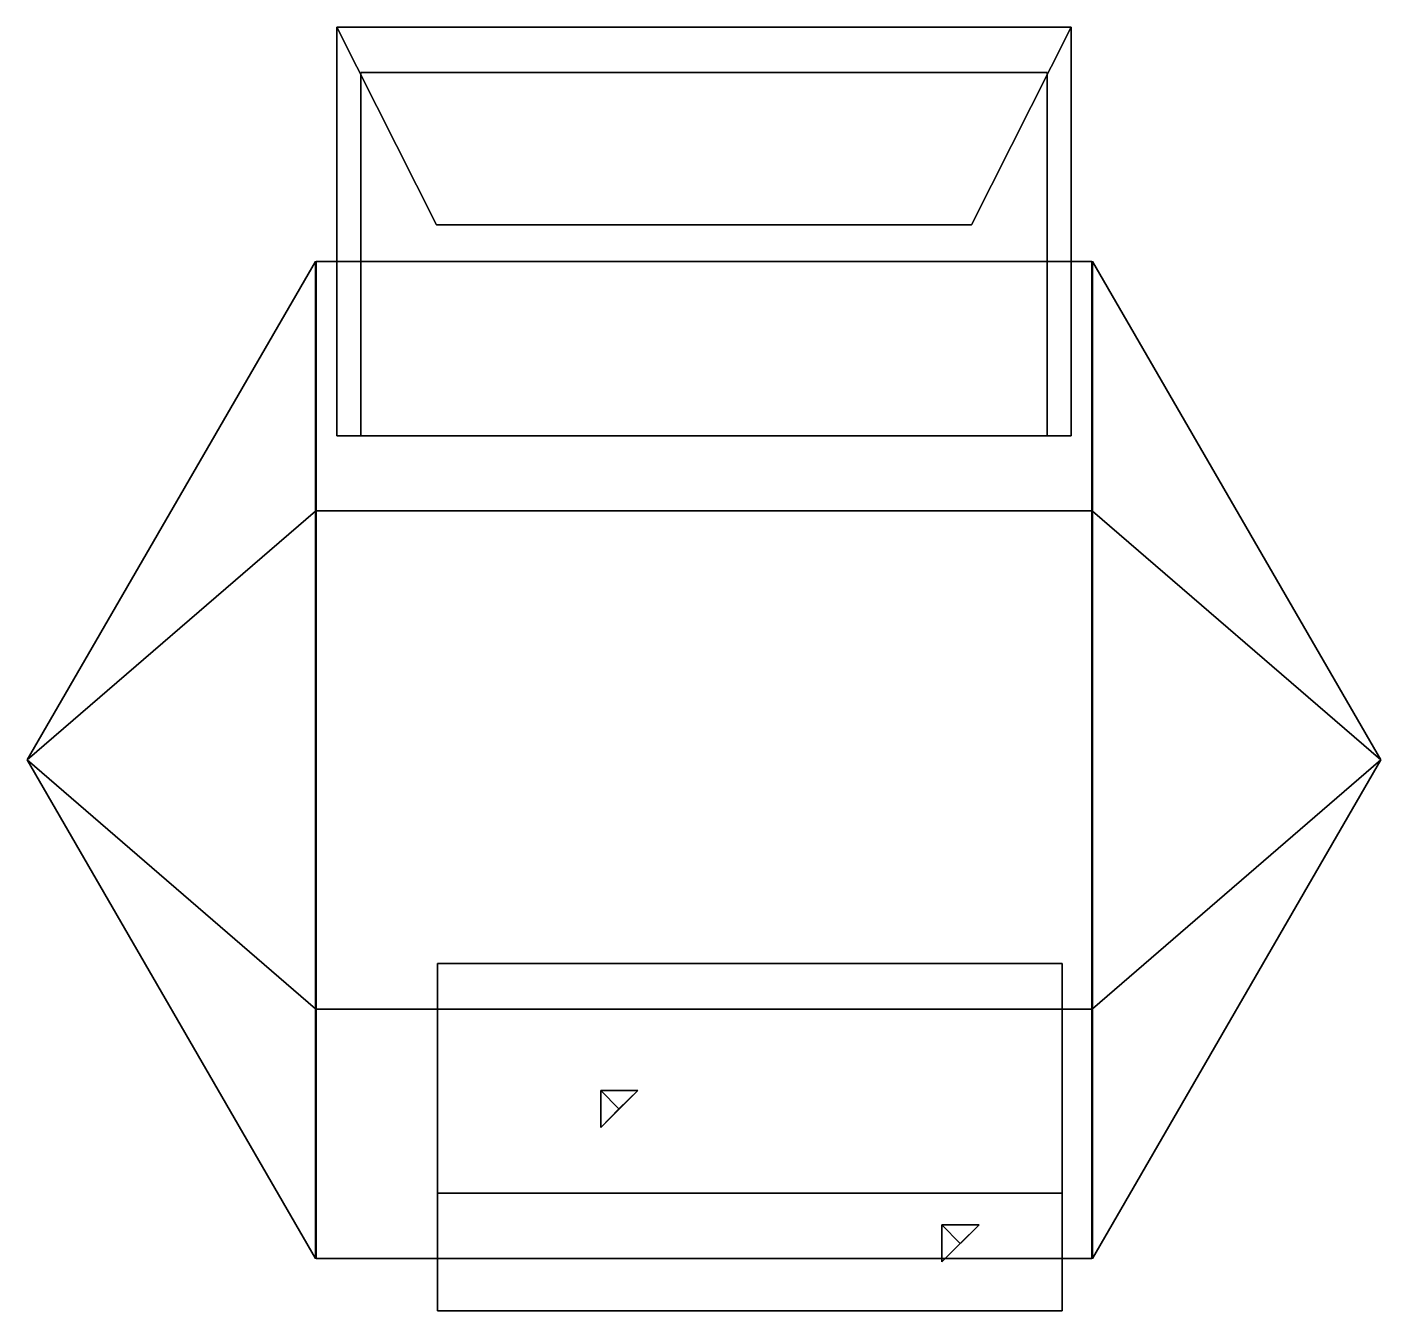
# Model space of a CAD drawing. Extents: x -2.47 to 2.47, y -2.01 to 2.68.
import ezdxf

# ---------------------------------------------------------------- set-up
doc = ezdxf.new("R2010")
doc.units = 0
for name, color, linetype in [('Cube', 15, 'CONTINUOUS'), ('Cube2', 15, 'CONTINUOUS'), ('Cylinder1', 15, 'CONTINUOUS'), ('Cylinder2', 15, 'CONTINUOUS'), ('Cylinder3', 15, 'CONTINUOUS'), ('Cylinder4', 15, 'CONTINUOUS'), ('NoName2', 15, 'CONTINUOUS'), ('NoName3', 15, 'CONTINUOUS')]:
    doc.layers.add(name, color=color, linetype=linetype)

msp = doc.modelspace()

# ---------------------------------------------------------------- linework, layer by layer
at = {"layer": 'Cube', "color": 0}
for points in [[(1.252903, 2.510837, -0.964603), (-1.252908, 2.510837, -0.964603), (-1.252908, 1.184202, -0.964604), (1.252903, 1.184202, -0.964604)], [(-1.252908, 2.510837, -0.137334), (1.252903, 2.510837, -0.137334), (1.252903, 1.184202, -0.137334), (-1.252908, 1.184202, -0.137334)], [(-1.252908, 2.510837, -0.964603), (-1.252908, 2.510837, -0.137334), (-1.252908, 1.184202, -0.137334), (-1.252908, 1.184202, -0.964604)], [(1.252903, 2.510837, -0.137334), (1.252903, 2.510837, -0.964603), (1.252903, 1.184202, -0.964604), (1.252903, 1.184202, -0.137334)], [(1.252903, 1.184202, -0.137334), (1.252903, 1.184202, -0.964604), (-1.252908, 1.184202, -0.964604), (-1.252908, 1.184202, -0.137334)]]:
    msp.add_3dface(points, dxfattribs=at)
at = {"layer": 'Cube', "color": 1}
msp.add_3dface([(-1.252908, 2.510837, -0.137334), (-1.252908, 2.510837, -0.964603), (1.252903, 2.510837, -0.964603), (1.252903, 2.510837, -0.137334)], dxfattribs=at)
at = {"layer": 'Cube2', "color": 0}
for points in [[(-1.340174, 2.676303, -1.047327), (-1.340174, 1.183848, -1.047329), (1.340176, 1.183846, -1.047331), (1.340176, 2.676301, -1.047329)], [(1.340176, 2.676301, -0.054613), (1.340176, 1.183846, -0.054615), (-1.340174, 1.183848, -0.054614), (-1.340174, 2.676303, -0.054612)], [(-1.340174, 2.676303, -0.054612), (-1.340174, 1.183848, -0.054614), (-1.340174, 1.183848, -1.047329), (-1.340174, 2.676303, -1.047327)], [(0.976484, 1.953841, -0.683637), (-0.9764, 1.954517, -0.683621), (-1.340174, 2.676303, -1.047327), (1.340176, 2.676301, -1.047329)], [(-0.976488, 1.954787, -0.409151), (0.976406, 1.954121, -0.409152), (1.340176, 2.676301, -0.054613), (-1.340174, 2.676303, -0.054612)], [(-0.9764, 1.954517, -0.683621), (-0.976488, 1.954787, -0.409151), (-1.340174, 2.676303, -0.054612), (-1.340174, 2.676303, -1.047327)], [(0.976406, 1.954121, -0.409152), (0.976484, 1.953841, -0.683637), (1.340176, 2.676301, -1.047329), (1.340176, 2.676301, -0.054613)], [(1.340176, 2.676301, -1.047329), (1.340176, 1.183846, -1.047331), (1.340176, 1.183846, -0.054615), (1.340176, 2.676301, -0.054613)], [(0.976406, 1.954121, -0.409152), (-0.976488, 1.954787, -0.409151), (-0.9764, 1.954517, -0.683621), (0.976484, 1.953841, -0.683637)], [(-1.340174, 1.183848, -1.047329), (-1.340174, 1.183848, -0.054614), (1.340176, 1.183846, -0.054615), (1.340176, 1.183846, -1.047331)]]:
    msp.add_3dface(points, dxfattribs=at)
at = {"layer": 'Cylinder1', "color": 0}
for points in [[(-0.973027, -0.74237, 1.380872), (1.307675, -0.74237, 1.380872), (1.307675, -2.01132, 1.380869), (-0.973027, -2.01132, 1.380869)], [(-0.973027, -1.580894, 0.009479), (1.307675, -1.580894, 0.009479), (1.307675, -0.74237, 1.380872), (-0.973027, -0.74237, 1.380872)], [(-0.973027, -0.74237, 1.380872), (-0.973027, -2.01132, 1.380869), (-0.973027, -1.580894, 0.009479)], [(1.307675, -1.580894, 0.009479), (1.307675, -2.01132, 1.380869), (1.307675, -0.74237, 1.380872)], [(-0.973027, -2.01132, 1.380869), (1.307675, -2.01132, 1.380869), (1.307675, -1.580894, 0.009479), (-0.973027, -1.580894, 0.009479)]]:
    msp.add_3dface(points, dxfattribs=at)
at = {"layer": 'Cylinder2', "color": 0}
for points in [[(1.418176, 0.908669, -1.575715), (2.470942, 0.000449, 0.000993), (1.418176, 1.820204, 0.000993)], [(1.418176, 1.820204, 0.000993), (2.470942, 0.000449, 0.000993), (1.418176, 0.908669, 1.576296)], [(1.418176, 1.820204, 0.000993), (1.418176, -0.907772, -1.575715), (1.418176, 0.908669, -1.575715)], [(1.418176, -1.819396, 0.000993), (1.418176, -0.907772, -1.575715), (1.418176, 1.820204, 0.000993)], [(1.418176, -0.907772, 1.576296), (1.418176, -1.819396, 0.000993), (1.418176, 1.820204, 0.000993)], [(1.418176, 0.908669, 1.576296), (1.418176, -0.907772, 1.576296), (1.418176, 1.820204, 0.000993)], [(1.418176, -0.907772, -1.575715), (2.470942, 0.000449, 0.000993), (1.418176, 0.908669, -1.575715)], [(1.418176, 0.908669, 1.576296), (2.470942, 0.000449, 0.000993), (1.418176, -0.907772, 1.576296)], [(1.418176, -1.819396, 0.000993), (2.470942, 0.000449, 0.000993), (1.418176, -0.907772, -1.575715)], [(1.418176, -0.907772, 1.576296), (2.470942, 0.000449, 0.000993), (1.418176, -1.819396, 0.000993)]]:
    msp.add_3dface(points, dxfattribs=at)
at = {"layer": 'Cylinder3', "color": 0}
for points in [[(-1.418176, 0.90867, -1.570938), (-1.416075, 0.910482, -1.574075), (-1.416075, 1.820515, 0.000995), (-1.418176, 1.81689, 0.000995)], [(-1.418176, 1.81689, 0.000995), (-1.416075, 1.820515, 0.000995), (-1.416075, 0.910482, 1.576065), (-1.418176, 0.90867, 1.572928)], [(-1.418176, 1.81689, 0.000995), (-1.418176, -0.907772, -1.570938), (-1.418176, 0.90867, -1.570938)], [(-1.418176, -1.815992, 0.000995), (-1.418176, -0.907772, -1.570938), (-1.418176, 1.81689, 0.000995)], [(-1.418176, -0.907772, 1.572928), (-1.418176, -1.815992, 0.000995), (-1.418176, 1.81689, 0.000995)], [(-1.418176, 0.90867, 1.572928), (-1.418176, -0.907772, 1.572928), (-1.418176, 1.81689, 0.000995)], [(-1.416075, 1.820515, 0.000995), (-1.416075, 0.910482, -1.574075), (1.416075, 0.910482, -1.574077), (1.416075, 1.820515, 0.000993)], [(-1.416075, 0.910482, 1.576065), (-1.416075, 1.820515, 0.000995), (1.416075, 1.820515, 0.000993), (1.416075, 0.910482, 1.576064)], [(1.418176, 0.90867, 1.572927), (1.416075, 0.910482, 1.576064), (1.416075, 1.820515, 0.000993), (1.418176, 1.81689, 0.000993)], [(1.418176, 1.81689, 0.000993), (1.416075, 1.820515, 0.000993), (1.416075, 0.910482, -1.574077), (1.418176, 0.90867, -1.57094)], [(1.418176, 1.81689, 0.000993), (1.418176, 0.90867, -1.57094), (1.418176, -0.907772, -1.57094)], [(1.418176, -1.815992, 0.000993), (1.418176, 1.81689, 0.000993), (1.418176, -0.907772, -1.57094)], [(1.418176, 0.90867, 1.572927), (1.418176, 1.81689, 0.000993), (1.418176, -1.815992, 0.000993)], [(-1.418176, -0.907772, -1.570938), (-1.416075, -0.909584, -1.574075), (-1.416075, 0.910482, -1.574075), (-1.418176, 0.90867, -1.570938)], [(-1.418176, 0.90867, 1.572928), (-1.416075, 0.910482, 1.576065), (-1.416075, -0.909584, 1.576065), (-1.418176, -0.907772, 1.572928)], [(-1.416075, 0.910482, -1.574075), (-1.416075, -0.909584, -1.574075), (1.416075, -0.909584, -1.574077), (1.416075, 0.910482, -1.574077)], [(-1.416075, -0.909584, 1.576065), (-1.416075, 0.910482, 1.576065), (1.416075, 0.910482, 1.576064), (1.416075, -0.909584, 1.576064)], [(1.418176, -0.907772, 1.572927), (1.416075, -0.909584, 1.576064), (1.416075, 0.910482, 1.576064), (1.418176, 0.90867, 1.572927)], [(1.418176, 0.90867, -1.57094), (1.416075, 0.910482, -1.574077), (1.416075, -0.909584, -1.574077), (1.418176, -0.907772, -1.57094)], [(1.418176, -0.907772, 1.572927), (1.418176, 0.90867, 1.572927), (1.418176, -1.815992, 0.000993)], [(-1.418176, -1.815992, 0.000995), (-1.416075, -1.819617, 0.000995), (-1.416075, -0.909584, -1.574075), (-1.418176, -0.907772, -1.570938)], [(-1.418176, -0.907772, 1.572928), (-1.416075, -0.909584, 1.576065), (-1.416075, -1.819617, 0.000995), (-1.418176, -1.815992, 0.000995)], [(-1.416075, -0.909584, -1.574075), (-1.416075, -1.819617, 0.000995), (1.416075, -1.819617, 0.000993), (1.416075, -0.909584, -1.574077)], [(-1.416075, -1.819617, 0.000995), (-1.416075, -0.909584, 1.576065), (1.416075, -0.909584, 1.576064), (1.416075, -1.819617, 0.000993)], [(1.418176, -1.815992, 0.000993), (1.416075, -1.819617, 0.000993), (1.416075, -0.909584, 1.576064), (1.418176, -0.907772, 1.572927)], [(1.418176, -0.907772, -1.57094), (1.416075, -0.909584, -1.574077), (1.416075, -1.819617, 0.000993), (1.418176, -1.815992, 0.000993)]]:
    msp.add_3dface(points, dxfattribs=at)
at = {"layer": 'Cylinder4', "color": 0}
for points in [[(-1.418176, 0.908669, 1.576296), (-2.470941, 0.000449, 0.000995), (-1.418176, 1.820204, 0.000995)], [(-1.418176, 1.820204, 0.000995), (-2.470941, 0.000449, 0.000995), (-1.418176, 0.908669, -1.575715)], [(-1.418176, 1.820204, 0.000995), (-1.418176, 0.908669, -1.575715), (-1.418176, -0.907772, -1.575715)], [(-1.418176, -1.819396, 0.000995), (-1.418176, 1.820204, 0.000995), (-1.418176, -0.907772, -1.575715)], [(-1.418176, 0.908669, 1.576296), (-1.418176, 1.820204, 0.000995), (-1.418176, -1.819396, 0.000995)], [(-1.418176, -0.907772, 1.576296), (-2.470941, 0.000449, 0.000995), (-1.418176, 0.908669, 1.576296)], [(-1.418176, 0.908669, -1.575715), (-2.470941, 0.000449, 0.000995), (-1.418176, -0.907772, -1.575715)], [(-1.418176, -0.907772, 1.576296), (-1.418176, 0.908669, 1.576296), (-1.418176, -1.819396, 0.000995)], [(-1.418176, -1.819396, 0.000995), (-2.470941, 0.000449, 0.000995), (-1.418176, -0.907772, 1.576296)], [(-1.418176, -0.907772, -1.575715), (-2.470941, 0.000449, 0.000995), (-1.418176, -1.819396, 0.000995)]]:
    msp.add_3dface(points, dxfattribs=at)
at = {"layer": 'NoName2', "color": 0}
for points in [[(0.868174, -1.832105, 1.223008), (0.868197, -1.697551, 1.223018), (1.003886, -1.696788, 1.223012)], [(0.934559, -1.76462, 3.678959), (0.868174, -1.832105, 1.223008), (1.003886, -1.696788, 1.223012)], [(0.868197, -1.697551, 1.223018), (0.868174, -1.832105, 1.223008), (0.934559, -1.76462, 3.678959)], [(0.934559, -1.76462, 3.678959), (1.003886, -1.696788, 1.223012), (0.868197, -1.697551, 1.223018)]]:
    msp.add_3dface(points, dxfattribs=at)
at = {"layer": 'NoName3', "color": 0}
for points in [[(-0.377041, -1.341255, 1.223008), (-0.377017, -1.206701, 1.223018), (-0.241329, -1.205938, 1.223012)], [(-0.310658, -1.27377, 2.603975), (-0.377041, -1.341255, 1.223008), (-0.241329, -1.205938, 1.223012)], [(-0.377017, -1.206701, 1.223018), (-0.377041, -1.341255, 1.223008), (-0.310658, -1.27377, 2.603975)], [(-0.310658, -1.27377, 2.603975), (-0.241329, -1.205938, 1.223012), (-0.377017, -1.206701, 1.223018)]]:
    msp.add_3dface(points, dxfattribs=at)

doc.saveas('drawing.dxf')
